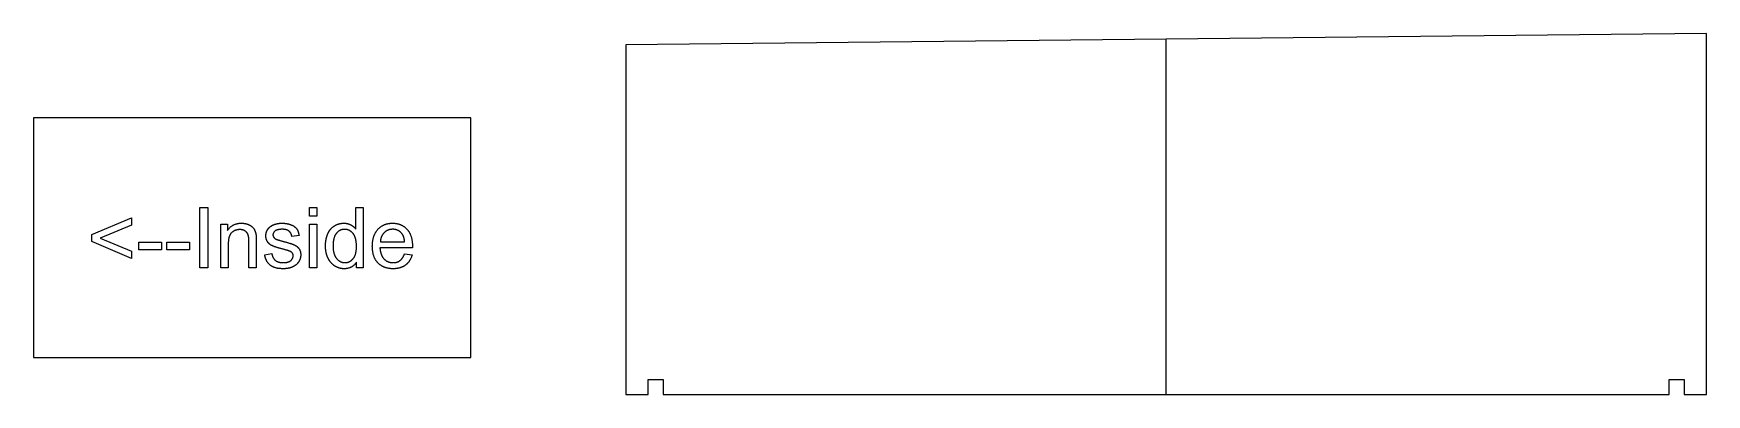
# Model space of a CAD drawing. Header units: inches. Extents: x -18.9 to 9, y 0 to 6.
import ezdxf

# ---------------------------------------------------------------- set-up
doc = ezdxf.new("R2010")
doc.units = ezdxf.units.IN
doc.layers.get('0').update_dxf_attribs({"linetype": 'CONTINUOUS'})

msp = doc.modelspace()

# ---------------------------------------------------------------- linework, layer by layer
for p, q in [((0, 0), (0, 5.906)), ((-16.093, 2.106), (-16.093, 3.106)), ((-16.093, 3.106), (-15.96, 3.106)), ((-15.96, 3.106), (-15.96, 2.106)), ((-14.267, 2.965), (-14.267, 3.106)), ((-14.267, 3.106), (-14.144, 3.106)), ((-14.144, 3.106), (-14.144, 2.965)), ((-13.495, 2.747), (-13.495, 3.106)), ((-13.495, 3.106), (-13.373, 3.106)), ((-13.373, 3.106), (-13.373, 2.106)), ((-17.893, 2.658), (-17.23, 2.938)), ((-17.23, 2.816), (-17.756, 2.6)), ((-17.23, 2.938), (-17.23, 2.816)), ((-15.743, 2.106), (-15.743, 2.831)), ((-15.743, 2.831), (-15.632, 2.831)), ((-15.632, 2.831), (-15.632, 2.728)), ((-14.144, 2.965), (-14.267, 2.965)), ((-14.267, 2.106), (-14.267, 2.831)), ((-14.267, 2.831), (-14.144, 2.831)), ((-14.144, 2.831), (-14.144, 2.106)), ((-17.893, 2.543), (-17.893, 2.658)), ((-17.23, 2.26), (-17.893, 2.543)), ((-17.756, 2.6), (-17.23, 2.382)), ((-17.109, 2.406), (-17.109, 2.53)), ((-17.109, 2.53), (-16.732, 2.53)), ((-16.732, 2.53), (-16.732, 2.406)), ((-16.644, 2.406), (-16.644, 2.53)), ((-16.644, 2.53), (-16.267, 2.53)), ((-16.267, 2.53), (-16.267, 2.406)), ((-15.277, 2.106), (-15.277, 2.547)), ((-15.154, 2.552), (-15.154, 2.106)), ((-14.441, 2.644), (-14.561, 2.627)), ((-13.087, 2.538), (-12.683, 2.538)), ((-17.23, 2.382), (-17.23, 2.26)), ((-16.732, 2.406), (-17.109, 2.406)), ((-16.267, 2.406), (-16.644, 2.406)), ((-15.62, 2.502), (-15.62, 2.106)), ((-15.015, 2.322), (-14.894, 2.341)), ((-12.554, 2.437), (-13.094, 2.437)), ((-12.684, 2.339), (-12.557, 2.324)), ((-15.96, 2.106), (-16.093, 2.106)), ((-15.62, 2.106), (-15.743, 2.106)), ((-15.154, 2.106), (-15.277, 2.106)), ((-14.144, 2.106), (-14.267, 2.106)), ((-13.487, 2.106), (-13.487, 2.198)), ((-13.373, 2.106), (-13.487, 2.106))]:
    msp.add_line(p, q)
for points in [[(9, 0), (9, 6), (-9, 5.812), (-9, 0), (-8.625, 0), (-8.625, 0.25), (-8.375, 0.25), (-8.375, 0), (8.375, 0), (8.375, 0.25), (8.625, 0.25), (8.625, 0)], [(-18.865, 0.612), (-11.581, 0.612), (-11.581, 4.6), (-18.865, 4.6)]]:
    msp.add_lwpolyline(points, close=True)
for points in [[(-15.632, 2.728), (-15.552, 2.847), (-15.402, 2.847)], [(-15.402, 2.847), (-15.336, 2.847), (-15.281, 2.823)], [(-15.281, 2.823), (-15.226, 2.8), (-15.199, 2.762)], [(-14.972, 2.728), (-14.95, 2.769), (-14.912, 2.796)], [(-14.912, 2.796), (-14.883, 2.818), (-14.834, 2.832)], [(-14.834, 2.832), (-14.784, 2.847), (-14.728, 2.847)], [(-14.728, 2.847), (-14.642, 2.847), (-14.578, 2.822)], [(-14.578, 2.822), (-14.514, 2.798), (-14.483, 2.756)], [(-13.965, 2.664), (-13.929, 2.753), (-13.857, 2.8)], [(-13.857, 2.8), (-13.784, 2.847), (-13.695, 2.847)], [(-13.695, 2.847), (-13.63, 2.847), (-13.578, 2.819)], [(-13.578, 2.819), (-13.527, 2.792), (-13.495, 2.747)], [(-13.127, 2.746), (-13.033, 2.847), (-12.883, 2.847)], [(-12.883, 2.847), (-12.737, 2.847), (-12.645, 2.748)], [(-15.563, 2.691), (-15.62, 2.641), (-15.62, 2.502)], [(-15.428, 2.741), (-15.506, 2.741), (-15.563, 2.691)], [(-15.342, 2.718), (-15.379, 2.741), (-15.428, 2.741)], [(-15.291, 2.659), (-15.306, 2.696), (-15.342, 2.718)], [(-15.277, 2.547), (-15.277, 2.622), (-15.291, 2.659)], [(-15.199, 2.762), (-15.172, 2.723), (-15.161, 2.671)], [(-15.161, 2.671), (-15.154, 2.637), (-15.154, 2.552)], [(-14.994, 2.638), (-14.994, 2.687), (-14.972, 2.728)], [(-14.968, 2.541), (-14.994, 2.585), (-14.994, 2.638)], [(-14.888, 2.472), (-14.941, 2.497), (-14.968, 2.541)], [(-14.84, 2.718), (-14.876, 2.69), (-14.876, 2.653)], [(-14.876, 2.653), (-14.876, 2.629), (-14.861, 2.61)], [(-14.861, 2.61), (-14.846, 2.59), (-14.814, 2.577)], [(-14.719, 2.746), (-14.803, 2.746), (-14.84, 2.718)], [(-14.814, 2.577), (-14.795, 2.57), (-14.705, 2.545)], [(-14.608, 2.715), (-14.647, 2.746), (-14.719, 2.746)], [(-14.705, 2.545), (-14.575, 2.511), (-14.523, 2.488)], [(-14.561, 2.627), (-14.569, 2.683), (-14.608, 2.715)], [(-14.483, 2.756), (-14.452, 2.714), (-14.441, 2.644)], [(-14.001, 2.468), (-14.001, 2.576), (-13.965, 2.664)], [(-13.82, 2.678), (-13.875, 2.612), (-13.875, 2.468)], [(-13.683, 2.745), (-13.765, 2.745), (-13.82, 2.678)], [(-13.542, 2.676), (-13.6, 2.745), (-13.683, 2.745)], [(-13.485, 2.457), (-13.485, 2.606), (-13.542, 2.676)], [(-13.221, 2.462), (-13.221, 2.645), (-13.127, 2.746)], [(-13.023, 2.689), (-13.081, 2.633), (-13.087, 2.538)], [(-12.881, 2.746), (-12.966, 2.746), (-13.023, 2.689)], [(-12.729, 2.675), (-12.788, 2.746), (-12.881, 2.746)], [(-12.683, 2.538), (-12.691, 2.629), (-12.729, 2.675)], [(-12.645, 2.748), (-12.553, 2.649), (-12.553, 2.47)], [(-14.92, 2.148), (-14.994, 2.207), (-15.015, 2.322)], [(-14.894, 2.341), (-14.883, 2.268), (-14.837, 2.23)], [(-14.701, 2.413), (-14.836, 2.447), (-14.888, 2.472)], [(-14.837, 2.23), (-14.79, 2.191), (-14.706, 2.191)], [(-14.576, 2.371), (-14.601, 2.388), (-14.701, 2.413)], [(-14.58, 2.225), (-14.539, 2.26), (-14.539, 2.306)], [(-14.539, 2.306), (-14.539, 2.348), (-14.576, 2.371)], [(-14.523, 2.488), (-14.472, 2.466), (-14.443, 2.424)], [(-14.413, 2.319), (-14.413, 2.258), (-14.449, 2.203)], [(-14.443, 2.424), (-14.413, 2.382), (-14.413, 2.319)], [(-13.961, 2.271), (-14.001, 2.356), (-14.001, 2.468)], [(-13.849, 2.138), (-13.921, 2.185), (-13.961, 2.271)], [(-13.875, 2.468), (-13.875, 2.329), (-13.816, 2.26)], [(-13.816, 2.26), (-13.758, 2.191), (-13.678, 2.191)], [(-13.678, 2.191), (-13.597, 2.191), (-13.541, 2.257)], [(-13.541, 2.257), (-13.485, 2.322), (-13.485, 2.457)], [(-13.128, 2.188), (-13.221, 2.286), (-13.221, 2.462)], [(-13.094, 2.437), (-13.087, 2.318), (-13.027, 2.254)], [(-13.027, 2.254), (-12.966, 2.191), (-12.875, 2.191)], [(-12.76, 2.226), (-12.712, 2.262), (-12.684, 2.339)], [(-12.557, 2.324), (-12.587, 2.213), (-12.668, 2.151)], [(-12.553, 2.47), (-12.553, 2.459), (-12.554, 2.437)], [(-14.705, 2.09), (-14.846, 2.09), (-14.92, 2.148)], [(-14.706, 2.191), (-14.621, 2.191), (-14.58, 2.225)], [(-14.552, 2.119), (-14.62, 2.09), (-14.705, 2.09)], [(-14.449, 2.203), (-14.485, 2.149), (-14.552, 2.119)], [(-13.69, 2.09), (-13.776, 2.09), (-13.849, 2.138)], [(-13.487, 2.198), (-13.556, 2.09), (-13.69, 2.09)], [(-12.876, 2.09), (-13.035, 2.09), (-13.128, 2.188)], [(-12.668, 2.151), (-12.75, 2.09), (-12.876, 2.09)], [(-12.875, 2.191), (-12.808, 2.191), (-12.76, 2.226)]]:
    msp.add_open_spline(points, degree=2)

doc.saveas('drawing.dxf')
